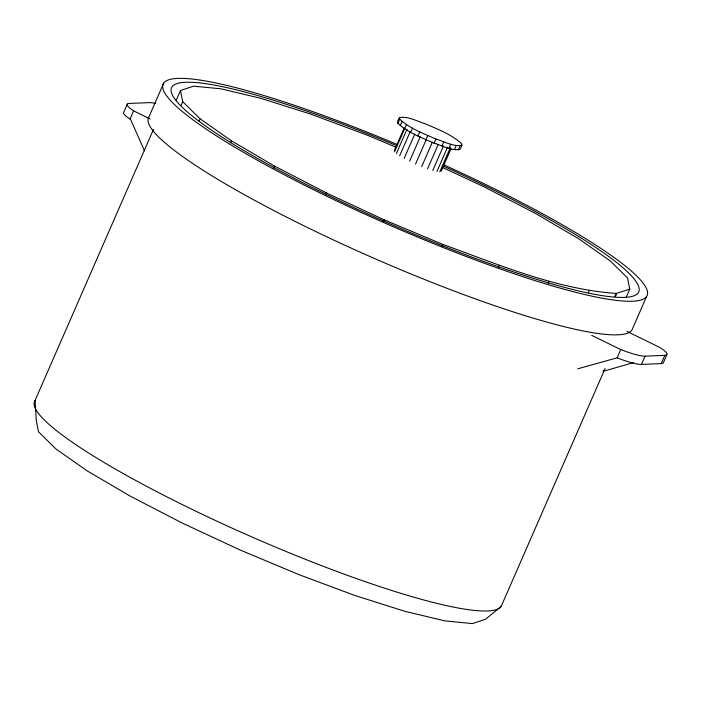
<?xml version="1.0" encoding="UTF-8"?>
<svg xmlns="http://www.w3.org/2000/svg" width="702" height="702" viewBox="0 0 702 702"><rect width="100%" height="100%" fill="white"/><g stroke="black" fill="none" stroke-linecap="round" stroke-linejoin="round"><path stroke-width="1.05" d="M127.316 104.133L123.71 112.381A38.707 5.651 23.6 0 0 126.799 116.839L130.554 119.366L144.48 150.851M130.01 119.094L133.617 110.846L130.396 108.591A38.707 5.651 23.6 0 1 129.379 103.44L149.184 102.624A38.707 5.651 23.6 0 1 155.423 103.44M163.715 83.099L149.043 116.672A264.075 38.575 23.6 0 0 367.857 255.589A264.075 38.575 23.6 0 0 631.897 330.115L646.56 296.551M605.08 368.559L501.158 606.431L485.556 619.225L472.455 623.595L444.936 620.901L404.878 611.328L355.01 595.524L298.736 574.561L239.873 549.885L182.45 523.157L130.379 496.217L87.197 470.893L55.853 448.903L38.487 431.756L36.285 420.621L35.1 400.403L153.492 129.414M176.149 100.474L180.502 90.523L193.603 86.153L221.121 88.847L261.17 98.42L311.039 114.224L367.322 135.188L396.253 147.315M180.967 105.642L182.704 101.658L180.502 90.523M199.201 120.797L200.07 118.805L182.704 101.658M230.546 142.787L231.414 140.795L200.07 118.805M273.727 168.111L274.596 166.12L231.414 140.795M325.798 195.051L326.667 193.059L274.596 166.12M399.368 117.603L397.56 121.727L397.867 123.28C408.064 132.731 421.595 137.583 434.108 143.164C442.471 145.595 451.254 151.027 460.126 149.386L461.934 145.253L461.626 143.708C451.43 134.249 437.899 129.396 425.386 123.815C417.023 121.393 408.239 115.953 399.368 117.603L399.675 119.147C409.863 128.598 423.394 133.459 435.916 139.04C444.269 141.462 453.062 146.902 461.934 145.253M397.867 123.28L399.675 119.147M400.289 125.667L402.088 121.534M394.322 150.579L404.133 128.124M394.55 151.746L406.458 124.596M396.367 153.536L407.028 129.124M399.631 155.826L410.301 131.414M410.67 132.257L412.469 128.124M404.133 158.468L414.803 134.056M417.918 136.004L419.717 131.879M383.222 221.779L384.091 219.787L326.667 193.059M409.573 161.276L420.235 136.864M425.912 139.724L427.72 135.6M415.558 164.066L426.228 139.654M421.7 166.637L432.362 142.225M434.108 143.164L435.916 139.04M427.571 168.831L438.232 144.419M441.944 146.077L443.752 141.953M432.774 170.472L443.436 146.06M436.951 171.472L447.613 147.06M448.894 148.28L450.693 144.156M439.821 171.753L450.482 147.341M441.189 171.297L451 148.842M454.475 149.614L456.274 145.489M458.301 149.991L460.108 145.867M442.076 246.455L442.944 244.463C499.236 264.786 555.808 289.11 616.137 293.445L629.773 289.127L627.562 277.992L610.196 260.846L578.852 238.855L535.679 213.531L483.599 186.592L443.006 167.699M498.359 267.409L499.227 265.426M548.227 283.222L549.096 281.23M588.285 292.795L589.153 290.803M614.829 296.437L616.137 293.445M615.119 296.569L616.426 293.576M615.364 296.481L616.672 293.497M626.289 297.095L629.773 289.127M577.737 368.787L617.146 357.844L620.752 349.587L626.526 351.737A38.707 5.651 23.6 0 0 645.033 356.16L664.838 355.344A38.707 5.651 23.6 0 0 663.82 350.201L660.213 347.674L626.947 331.37M617.146 357.844L622.928 359.994A38.707 5.651 23.6 0 0 641.426 364.417L645.033 356.16M641.426 364.417L661.231 363.601L664.838 355.344M666.9 354.659L663.293 362.908A38.707 5.651 23.6 0 1 661.231 363.601M633.494 362.592L605.133 370.779L602.974 370.867M384.091 219.787L442.944 244.463M133.617 110.846L150.114 118.928M591.646 335.328L620.752 349.587M501.158 606.431A254.896 37.232 23.6 0 1 246.297 534.494A254.896 37.232 23.6 0 1 35.1 400.403M443.673 164.759A264.075 38.575 23.6 0 1 602.544 298.28A264.075 38.575 23.6 0 1 191.321 118.594A264.075 38.575 23.6 0 1 397.569 144.612M443.102 165.979A254.896 37.232 23.6 0 1 595.559 294.489A254.896 37.232 23.6 0 1 198.938 121.209A254.896 37.232 23.6 0 1 396.867 145.779"/></g></svg>
